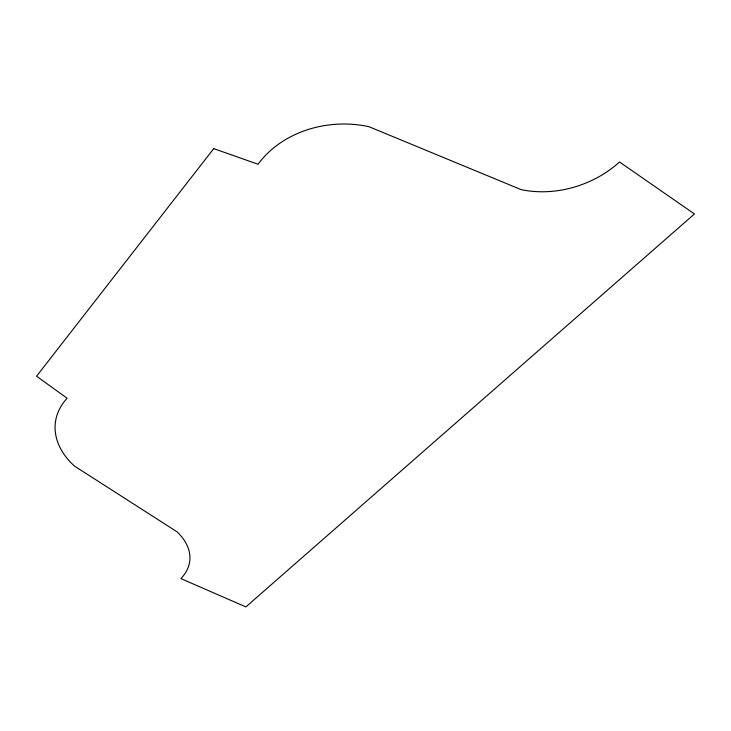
<?xml version="1.0" encoding="UTF-8"?>
<svg xmlns="http://www.w3.org/2000/svg" width="731" height="731" viewBox="0 0 731 731"><rect width="100%" height="100%" fill="white"/><g stroke="black" fill="none" stroke-linecap="round" stroke-linejoin="round"><path stroke-width="1.1" d="M213.735 148.621L36.55 376.2L67.124 398.267A83.699 57.74 7.7 0 0 74.544 466.122L176.884 531.702A68.093 42.572 6.8 0 1 180.868 578.587L245.89 606.913L694.45 213.955L619.532 161.999A97.726 80.255 -21.3 0 1 521.157 189.64L369.018 126.719A98.511 81.15 -2.4 0 0 258.043 164.256L213.735 148.621"/></g></svg>
